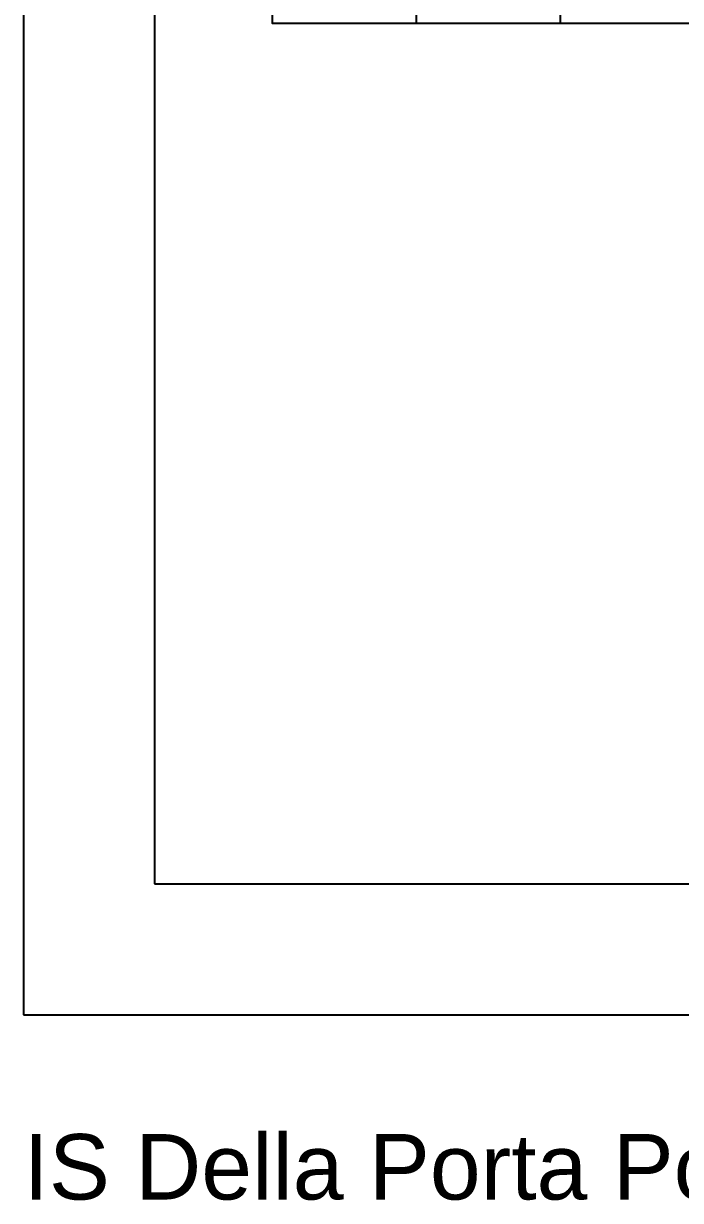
# Model space of a CAD drawing. Header units: millimetres. Extents: x 1251.1 to 1334.1, y 1577.6 to 1641.3.
# Drawn here: x 1251.08 to 1266.14, y 1577.85 to 1604.82 of the extents above; entities that cross this region are included whole.
import ezdxf

# ---------------------------------------------------------------- set-up
doc = ezdxf.new("R2010")
doc.units = ezdxf.units.MM
doc.linetypes.add('ACAD_ISO02W100', pattern=[15, 12, -3])
doc.layers.add('MURATURA', color=140, linetype='Continuous')
doc.styles.get("Standard").update_dxf_attribs({"font": 'Arial.ttf'})

msp = doc.modelspace()

# ---------------------------------------------------------------- linework, layer by layer
at = {"linetype": 'ACAD_ISO02W100'}
for p, q in [((1260.082, 1610.883), (1260.082, 1604.822)), ((1263.38, 1610.883), (1263.38, 1604.822))]:
    msp.add_line(p, q, dxfattribs=at)
at = {"linetype": 'Continuous'}
msp.add_lwpolyline([(1256.784, 1611.818), (1269.976, 1611.818), (1269.976, 1604.822), (1256.784, 1604.822)], close=True, dxfattribs=at)
at = {"layer": 'MURATURA'}
for p, q in [((1251.079, 1636.333), (1251.079, 1582.105)), ((1254.079, 1633.655), (1254.079, 1585.105)), ((1254.079, 1585.105), (1331.125, 1585.105)), ((1251.079, 1582.105), (1334.125, 1582.105))]:
    msp.add_line(p, q, dxfattribs=at)

# ---------------------------------------------------------------- texts
at = {"layer": 'MURATURA', "linetype": 'ACAD_ISO02W100', "insert": (1251.079, 1579.373), "char_height": 1.5, "attachment_point": 1}
msp.add_mtext_dynamic_manual_height_columns('\\pt7.5;IS Della Porta Porzio 4C', width=49.88956, gutter_width=12.5, heights=[0], dxfattribs=at)

doc.saveas('drawing.dxf')
